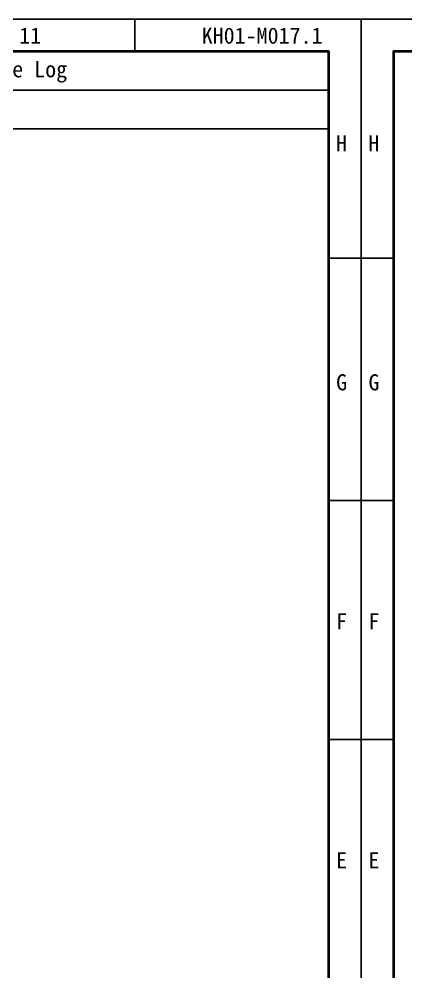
# Model space of a CAD drawing. Header units: millimetres. Extents: x 55614 to 110757, y -66981 to -47484.
# Drawn here: x 79712 to 83641, y -57167 to -47484 of the extents above; entities that cross this region are included whole.
import ezdxf

# ---------------------------------------------------------------- set-up
doc = ezdxf.new("R2010")
doc.units = ezdxf.units.MM
doc.layers.add('FORM', color=7, linetype='Continuous')
doc.layers.add('LY_Partlib2', color=7, linetype='Continuous')
doc.styles.add('KEHUA', font='STFANGSO.TTF')

# ---------------------------------------------------------------- blocks, each defined once
blk = doc.blocks.new('1')
at = {"layer": 'FORM', "color": 4}
for p, q in [((2192.21, 2977.08), (2192.21, 2972.06)), ((1805.08, 2939.88), (1810.11, 2939.88)), ((2227.4, 2939.88), (2222.37, 2939.88)), ((1805.08, 2902.17), (1810.11, 2902.17)), ((2227.4, 2902.17), (2222.37, 2902.17)), ((1805.08, 2864.97), (1810.11, 2864.97)), ((2227.4, 2864.97), (2222.37, 2864.97))]:
    blk.add_line(p, q, dxfattribs=at)
at = {"layer": 'FORM', "color": 8}
for p, q in [((2222.37, 2966.02), (2121.82, 2966.02)), ((2222.37, 2959.99), (2121.82, 2959.99))]:
    blk.add_line(p, q, dxfattribs=at)
at = {"layer": 'FORM', "color": 6}
blk.add_lwpolyline([(1805.08, 2977.08), (2227.4, 2977.08), (2227.4, 2678.44), (1805.08, 2678.44)], close=True, dxfattribs=at)
at = {"layer": 'FORM', "color": 8, "lineweight": 40}
blk.add_lwpolyline([(1810.11, 2683.47), (2222.37, 2683.47), (2222.37, 2972.06), (1810.11, 2972.06)], close=True, dxfattribs=at)
at = {"layer": 'FORM', "color": 4, "style": 'KEHUA'}
for s, height, p in [('11', 2.514, (2174.2, 2973.25)), ('KH01-M017.1', 2.5138, (2202.6, 2973.25)), ('H', 2.51, (1806.23, 2956.49)), ('H', 2.51, (2223.52, 2956.49)), ('G', 2.51, (1806.23, 2919.29)), ('G', 2.51, (2223.52, 2919.29)), ('F', 2.51, (1806.23, 2882.09)), ('F', 2.51, (2223.52, 2882.09)), ('E', 2.51, (1806.23, 2844.88)), ('E', 2.51, (2223.52, 2844.88))]:
    blk.add_text(s, height=height, dxfattribs=at).set_placement(p)
at = {"layer": 'FORM', "color": 8, "style": 'KEHUA'}
blk.add_text('Change Log', height=2.514, dxfattribs=at).set_placement((2164.57, 2968.02))

msp = doc.modelspace()

# ---------------------------------------------------------------- block references
at = {"layer": 'LY_Partlib2', "xscale": 65.28547535580151, "yscale": 65.28547535580151, "zscale": 65.28547535580151}
for p in [(-62231.106, -241844.639), (-34659.727, -241844.639)]:
    msp.add_blockref('1', p, dxfattribs=at)

doc.saveas('drawing.dxf')
